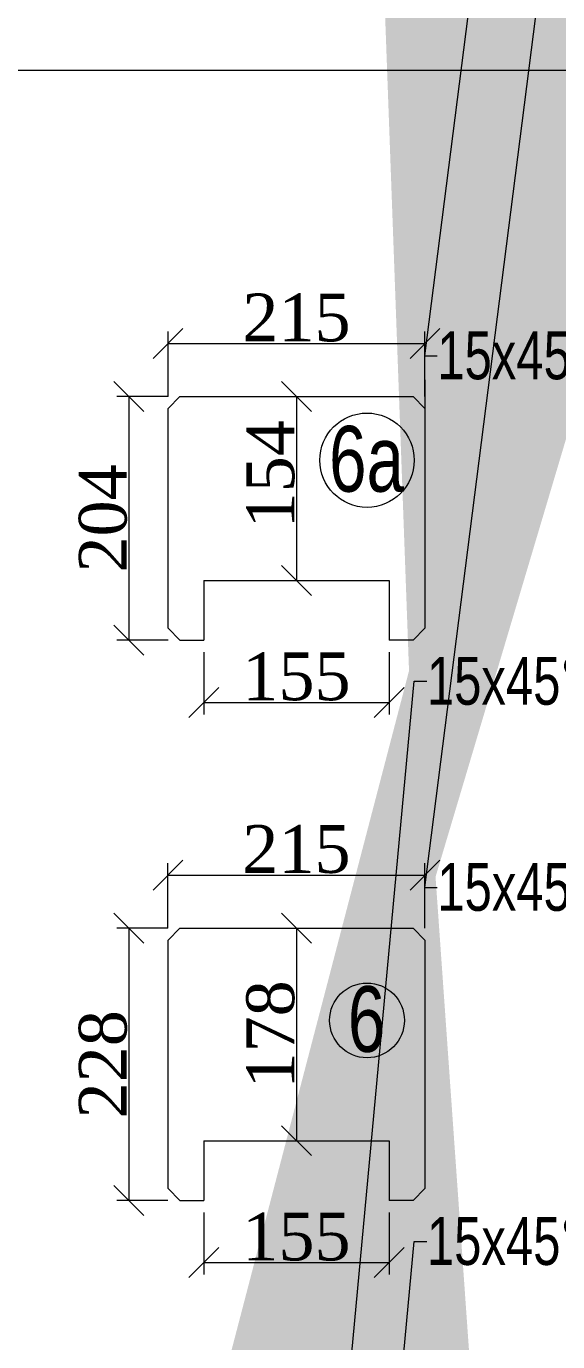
# Model space of a CAD drawing. Extents: x -1308 to 40334, y 1812 to 41869.
# Drawn here: x 20023 to 20468, y 38665 to 39766 of the extents above; entities that cross this region are included whole.
import ezdxf
from ezdxf import colors
from ezdxf.entities.mleader import LeaderData, LeaderLine
from ezdxf.math import Vec2, Vec3

# ---------------------------------------------------------------- set-up
doc = ezdxf.new("R2010")
doc.units = 0
doc.header["$LTSCALE"] = 0.4
doc.header["$MEASUREMENT"] = 0
doc.layers.get('0').update_dxf_attribs({"lineweight": 20})
doc.layers.add('Dim', color=7, linetype='Continuous', lineweight=9)
doc.styles.add('Rome', font='times.ttf')
doc.styles.get("Standard").update_dxf_attribs({"font": 'swisscl.ttf'})
doc.dimstyles.new('swaminathan$0', dxfattribs={"dimscale": 5, "dimtxt": 5, "dimasz": 3, "dimexe": 2, "dimexo": 2, "dimgap": 1, "dimtad": 1, "dimzin": 9, "dimdsep": 46, "dimtxsty": 'Standard', "dimcen": -2, "dimclrd": 256, "dimclre": 256, "dimclrt": 256, "dimadec": 0, "dimazin": 0, "dimtfac": 0.7, "dimtofl": 0, "dimtmove": 1, "dimatfit": 3, "dimfxl": 1, "dimtolj": 2, "dimtzin": 9, "dimlwd": -1, "dimlwe": -1, "dimarcsym": 0})

# ---------------------------------------------------------------- blocks, each defined once
blk = doc.blocks.new('_Oblique')
at = {"layer": 'Dim', "color": 0, "lineweight": -2}
blk.add_line((-0.5, -0.5), (0.5, 0.5), dxfattribs=at)
blk = doc.blocks.new('*D1053')
at = {"layer": 'Dim', "transparency": 16777216}
for p, q in [((22110.3, 29180.7), (22067.6, 29180.7)), ((22077.6, 29180.7), (22077.6, 28952.7)), ((22110.3, 28952.7), (22067.6, 28952.7))]:
    blk.add_line(p, q, dxfattribs=at)
at = {"layer": 'Dim', "transparency": 16777216, "xscale": 25, "yscale": 25, "zscale": 25}
for p, rotation in [((22077.6, 29180.7), 90), ((22077.6, 28952.7), 270)]:
    blk.add_blockref('_Oblique', p, dxfattribs=dict(at, rotation=rotation))
at = {"layer": 'Dim', "lineweight": -2, "transparency": 16777216, "insert": (22056, 29066.7), "char_height": 40, "attachment_point": 5, "rotation": 90, "style": 'Rome'}
blk.add_mtext('\\A2;228', dxfattribs=at)
blk = doc.blocks.new('*D1054')
at = {"layer": 'Dim', "transparency": 16777216}
for p, q in [((22140.3, 28942.7), (22140.3, 28890.7)), ((22295.3, 28942.7), (22295.3, 28890.7)), ((22140.3, 28900.7), (22295.3, 28900.7))]:
    blk.add_line(p, q, dxfattribs=at)
at = {"layer": 'Dim', "transparency": 16777216, "xscale": 25, "yscale": 25, "zscale": 25, "rotation": 180}
blk.add_blockref('_Oblique', (22140.3, 28900.7), dxfattribs=at)
at = {"layer": 'Dim', "transparency": 16777216, "xscale": 25, "yscale": 25, "zscale": 25}
blk.add_blockref('_Oblique', (22295.3, 28900.7), dxfattribs=at)
at = {"layer": 'Dim', "lineweight": -2, "transparency": 16777216, "insert": (22217.8, 28922.2), "char_height": 40, "attachment_point": 5, "style": 'Rome'}
blk.add_mtext('\\A2;155', dxfattribs=at)
blk = doc.blocks.new('*D1055')
at = {"layer": 'Dim', "transparency": 16777216}
for p, q in [((22110.3, 29180.7), (22110.3, 29235.1)), ((22325.3, 29180.7), (22325.3, 29235.1)), ((22110.3, 29225.1), (22325.3, 29225.1))]:
    blk.add_line(p, q, dxfattribs=at)
at = {"layer": 'Dim', "transparency": 16777216, "xscale": 25, "yscale": 25, "zscale": 25, "rotation": 180}
blk.add_blockref('_Oblique', (22110.3, 29225.1), dxfattribs=at)
at = {"layer": 'Dim', "transparency": 16777216, "xscale": 25, "yscale": 25, "zscale": 25}
blk.add_blockref('_Oblique', (22325.3, 29225.1), dxfattribs=at)
at = {"layer": 'Dim', "lineweight": -2, "transparency": 16777216, "insert": (22217.8, 29246.7), "char_height": 40, "attachment_point": 5, "style": 'Rome'}
blk.add_mtext('\\A2;215', dxfattribs=at)
blk = doc.blocks.new('*D1056')
at = {"layer": 'Dim', "transparency": 16777216}
for p, q in [((22207.8, 29180.7), (22207.8, 29180.7)), ((22217.8, 29180.7), (22217.8, 29002.7)), ((22150.3, 29002.7), (22227.8, 29002.7))]:
    blk.add_line(p, q, dxfattribs=at)
at = {"layer": 'Dim', "transparency": 16777216, "xscale": 25, "yscale": 25, "zscale": 25}
for p, rotation in [((22217.8, 29180.7), 90), ((22217.8, 29002.7), 270)]:
    blk.add_blockref('_Oblique', p, dxfattribs=dict(at, rotation=rotation))
at = {"layer": 'Dim', "lineweight": -2, "transparency": 16777216, "insert": (22196.2, 29091.7), "char_height": 40, "attachment_point": 5, "rotation": 90, "style": 'Rome'}
blk.add_mtext('\\A2;178', dxfattribs=at)
blk = doc.blocks.new('*D1260')
at = {"layer": 'Dim', "transparency": 16777216}
for p, q in [((16595.7, 29024.7), (16553, 29024.7)), ((16563, 29024.7), (16563, 28820.7)), ((16595.7, 28820.7), (16553, 28820.7))]:
    blk.add_line(p, q, dxfattribs=at)
at = {"layer": 'Dim', "transparency": 16777216, "xscale": 25, "yscale": 25, "zscale": 25}
for p, rotation in [((16563, 29024.7), 90), ((16563, 28820.7), 270)]:
    blk.add_blockref('_Oblique', p, dxfattribs=dict(at, rotation=rotation))
at = {"layer": 'Dim', "lineweight": -2, "transparency": 16777216, "insert": (16541.4, 28922.7), "char_height": 40, "attachment_point": 5, "rotation": 90, "style": 'Rome'}
blk.add_mtext('\\A2;204', dxfattribs=at)
blk = doc.blocks.new('*D1261')
at = {"layer": 'Dim', "transparency": 16777216}
for p, q in [((16625.7, 28810.7), (16625.7, 28758.6)), ((16780.7, 28810.7), (16780.7, 28758.6)), ((16625.7, 28768.6), (16780.7, 28768.6))]:
    blk.add_line(p, q, dxfattribs=at)
at = {"layer": 'Dim', "transparency": 16777216, "xscale": 25, "yscale": 25, "zscale": 25, "rotation": 180}
blk.add_blockref('_Oblique', (16625.7, 28768.6), dxfattribs=at)
at = {"layer": 'Dim', "transparency": 16777216, "xscale": 25, "yscale": 25, "zscale": 25}
blk.add_blockref('_Oblique', (16780.7, 28768.6), dxfattribs=at)
at = {"layer": 'Dim', "lineweight": -2, "transparency": 16777216, "insert": (16703.2, 28790.2), "char_height": 40, "attachment_point": 5, "style": 'Rome'}
blk.add_mtext('\\A2;155', dxfattribs=at)
blk = doc.blocks.new('*D1262')
at = {"layer": 'Dim', "transparency": 16777216}
for p, q in [((16595.7, 29024.7), (16595.7, 29079.1)), ((16810.7, 29024.7), (16810.7, 29079.1)), ((16595.7, 29069.1), (16810.7, 29069.1))]:
    blk.add_line(p, q, dxfattribs=at)
at = {"layer": 'Dim', "transparency": 16777216, "xscale": 25, "yscale": 25, "zscale": 25, "rotation": 180}
blk.add_blockref('_Oblique', (16595.7, 29069.1), dxfattribs=at)
at = {"layer": 'Dim', "transparency": 16777216, "xscale": 25, "yscale": 25, "zscale": 25}
blk.add_blockref('_Oblique', (16810.7, 29069.1), dxfattribs=at)
at = {"layer": 'Dim', "lineweight": -2, "transparency": 16777216, "insert": (16703.2, 29090.7), "char_height": 40, "attachment_point": 5, "style": 'Rome'}
blk.add_mtext('\\A2;215', dxfattribs=at)
blk = doc.blocks.new('*D1263')
at = {"layer": 'Dim', "transparency": 16777216}
for p, q in [((16703.2, 29024.7), (16703.2, 28870.7)), ((16635.7, 28870.7), (16713.2, 28870.7))]:
    blk.add_line(p, q, dxfattribs=at)
at = {"layer": 'Dim', "transparency": 16777216, "xscale": 25, "yscale": 25, "zscale": 25}
for p, rotation in [((16703.2, 29024.7), 90), ((16703.2, 28870.7), 270)]:
    blk.add_blockref('_Oblique', p, dxfattribs=dict(at, rotation=rotation))
at = {"layer": 'Dim', "lineweight": -2, "transparency": 16777216, "insert": (16681.6, 28959.7), "char_height": 40, "attachment_point": 5, "rotation": 90, "style": 'Rome'}
blk.add_mtext('\\A2;154', dxfattribs=at)
blk = doc.blocks.new('Rib 1 15T')
at = {"color": 0}
for p, q in [((22120.346, 29180.736), (22110.346, 29170.736)), ((22120.346, 29180.736), (22315.346, 29180.736)), ((22315.346, 29180.736), (22325.346, 29170.736)), ((22325.346, 29170.736), (22325.346, 28962.736)), ((22140.346, 29002.736), (22295.346, 29002.736)), ((22140.346, 29002.736), (22140.346, 28952.736)), ((22295.346, 29002.736), (22295.346, 28952.736)), ((22110.346, 28962.736), (22120.346, 28952.736)), ((22325.346, 28962.736), (22315.346, 28952.736)), ((22120.346, 28952.736), (22140.346, 28952.736)), ((22315.346, 28952.736), (22295.346, 28952.736))]:
    blk.add_line(p, q, dxfattribs=at)
at = {"layer": 'Dim', "lineweight": -2}
blk.add_line((22110.346, 28962.736), (22110.346, 29170.736), dxfattribs=at)
blk.add_circle((22276.833, 29103.438), 31.287, dxfattribs=at)
at = {"layer": 'Dim', "lineweight": -2, "insert": (22276.442, 29104.217), "char_height": 55, "attachment_point": 5}
blk.add_mtext('6', dxfattribs=at)
at = {"layer": 'Dim', "lineweight": -2}
for base, p1, p2, picture, middle in [((22325.346, 29225.088), (22110.346, 29170.736), (22325.346, 29170.736), '*D1055', (22217.846, 29225.088)), ((22295.346, 28900.651), (22140.346, 28952.736), (22295.346, 28952.736), '*D1054', (22217.846, 28900.651))]:
    dim = blk.add_linear_dim(base=base, p1=p1, p2=p2, dimstyle='swaminathan$0', override={"dimtxt": 8, "dimasz": 5, "dimgap": 0.25, "dimtxsty": 'Rome', "dimblk1": 'Oblique', "dimblk2": 'Oblique', "dimsah": 1}, dxfattribs=at)
    dim.commit()
    dim.dimension.update_dxf_attribs({"geometry": picture, "text_midpoint": middle, "dimtype": 128})
for base, p1, p2, picture, middle in [((22077.624, 28952.736), (22120.346, 29180.736), (22120.346, 28952.736), '*D1053', (22077.624, 29066.736)), ((22217.846, 29002.736), (22217.846, 29180.736), (22140.346, 29002.736), '*D1056', (22217.846, 29091.736))]:
    dim = blk.add_linear_dim(base=base, p1=p1, p2=p2, angle=90, dimstyle='swaminathan$0', override={"dimtxt": 8, "dimasz": 5, "dimgap": 0.25, "dimtxsty": 'Rome', "dimblk1": 'Oblique', "dimblk2": 'Oblique', "dimsah": 1}, dxfattribs=at)
    dim.commit()
    dim.dimension.update_dxf_attribs({"geometry": picture, "text_midpoint": middle, "dimtype": 128})
at = {"color": 0}
ml = blk.add_multileader_mtext('Standard', dxfattribs=at)
ml.set_content('15x45%%D')
ml.set_leader_properties(linetype='ByLayer', lineweight=-1)
ml.build(insert=Vec2(0, 0))
ml.multileader.update_dxf_attribs({"text_right_attachment_type": 6, "dogleg_length": 0.36, "arrow_head_size": 1200})
ctx = ml.context
ctx.base_point, ctx.char_height, ctx.arrow_head_size, ctx.landing_gap_size, ctx.plane_origin = Vec3(22335.569, 29214.819), 40, 1200, 0.09, Vec3(22325.346, 29170.736)
ctx.right_attachment = 6
notes = []
notes.append((ctx, [(0, (1, 1, 0), (22324.948, 29214.819), (1, 0), 10.621, [(0, [(22320.02, 29176.063)], 0, [])])]))
ctx.mtext.insert, ctx.mtext.flow_direction = Vec3(22335.659, 29235.226), 5
ml = blk.add_multileader_mtext('Standard', dxfattribs=at)
ml.set_content('15x45%%D')
ml.set_leader_properties(linetype='ByLayer', lineweight=-1)
ml.build(insert=Vec2(0, 0))
ml.multileader.update_dxf_attribs({"text_right_attachment_type": 6, "dogleg_length": 0.36, "arrow_head_size": 1200})
ctx = ml.context
ctx.base_point, ctx.char_height, ctx.arrow_head_size, ctx.landing_gap_size, ctx.plane_origin = Vec3(22326.864, 28918.311), 40, 1200, 0.09, Vec3(22316.642, 28874.228)
ctx.right_attachment = 6
notes.append((ctx, [(0, (1, 1, 0), (22316.243, 28918.311), (1, 0), 10.621, [(0, [(22319.852, 28957.242)], 0, [])])]))
ctx.mtext.insert, ctx.mtext.flow_direction = Vec3(22326.954, 28938.718), 5
for ctx, leaders in notes:
    for number, flags, end, landing, length, lines in leaders:
        leader = LeaderData()
        leader.index, (leader.has_last_leader_line, leader.has_dogleg_vector, leader.attachment_direction) = number, flags
        leader.last_leader_point, leader.dogleg_vector, leader.dogleg_length = Vec3(end), Vec3(landing), length
        for number, points, colour, breaks in lines:
            line = LeaderLine()
            line.index, line.vertices, line.color, line.breaks = number, Vec3.list(points), colors.encode_raw_color(colour), breaks
            leader.lines.append(line)
        ctx.leaders.append(leader)
blk = doc.blocks.new('rib 6a')
at = {"color": 0}
for p, q in [((16810.722, 29038.729), (16810.722, 28830.729)), ((16605.722, 29024.729), (16595.722, 29014.729)), ((16605.722, 29024.729), (16625.722, 29024.729)), ((16605.722, 29024.729), (16800.722, 29024.729)), ((16800.722, 29024.729), (16810.722, 29014.729)), ((16625.722, 28870.729), (16780.722, 28870.729)), ((16625.722, 28870.729), (16625.722, 28820.729)), ((16780.722, 28870.729), (16780.722, 28820.729)), ((16595.722, 28830.729), (16605.722, 28820.729)), ((16810.722, 28830.729), (16800.722, 28820.729)), ((16605.722, 28820.729), (16625.722, 28820.729)), ((16800.722, 28820.729), (16780.722, 28820.729))]:
    blk.add_line(p, q, dxfattribs=at)
at = {"layer": 'Dim', "lineweight": -2}
blk.add_line((16595.722, 28830.729), (16595.722, 29014.729), dxfattribs=at)
blk.add_circle((16762.209, 28971.43), 39.462, dxfattribs=at)
at = {"layer": 'Dim', "lineweight": -2, "insert": (16761.818, 28972.21), "char_height": 55, "attachment_point": 5}
blk.add_mtext('6a', dxfattribs=at)
at = {"layer": 'Dim', "lineweight": -2}
for base, p1, p2, picture, middle in [((16810.722, 29069.081), (16595.722, 29014.729), (16810.722, 29014.729), '*D1262', (16703.222, 29069.081)), ((16780.722, 28768.644), (16625.722, 28820.729), (16780.722, 28820.729), '*D1261', (16703.222, 28768.644))]:
    dim = blk.add_linear_dim(base=base, p1=p1, p2=p2, dimstyle='swaminathan$0', override={"dimtxt": 8, "dimasz": 5, "dimgap": 0.25, "dimtxsty": 'Rome', "dimblk1": 'Oblique', "dimblk2": 'Oblique', "dimsah": 1}, dxfattribs=at)
    dim.commit()
    dim.dimension.update_dxf_attribs({"geometry": picture, "text_midpoint": middle, "dimtype": 128})
for base, p1, p2, picture, middle in [((16563, 28820.729), (16605.722, 29024.729), (16605.722, 28820.729), '*D1260', (16563, 28922.729)), ((16703.222, 28870.729), (16703.222, 29024.729), (16625.722, 28870.729), '*D1263', (16703.222, 28959.729))]:
    dim = blk.add_linear_dim(base=base, p1=p1, p2=p2, angle=90, dimstyle='swaminathan$0', override={"dimtxt": 8, "dimasz": 5, "dimgap": 0.25, "dimtxsty": 'Rome', "dimblk1": 'Oblique', "dimblk2": 'Oblique', "dimsah": 1}, dxfattribs=at)
    dim.commit()
    dim.dimension.update_dxf_attribs({"geometry": picture, "text_midpoint": middle, "dimtype": 128})
at = {"color": 0}
ml = blk.add_multileader_mtext('Standard', dxfattribs=at)
ml.set_content('15x45%%D')
ml.set_leader_properties(linetype='ByLayer', lineweight=-1)
ml.build(insert=Vec2(0, 0))
ml.multileader.update_dxf_attribs({"text_right_attachment_type": 6, "dogleg_length": 0.36, "arrow_head_size": 1200})
ctx = ml.context
ctx.base_point, ctx.char_height, ctx.arrow_head_size, ctx.landing_gap_size, ctx.plane_origin = Vec3(16820.945, 29058.812), 40, 1200, 0.09, Vec3(16810.722, 29014.729)
ctx.right_attachment = 6
notes = []
notes.append((ctx, [(0, (1, 1, 0), (16810.324, 29058.812), (1, 0), 10.621, [(0, [(16805.396, 29020.055)], 0, [])])]))
ctx.mtext.insert, ctx.mtext.flow_direction = Vec3(16821.035, 29079.218), 5
ml = blk.add_multileader_mtext('Standard', dxfattribs=at)
ml.set_content('15x45%%D')
ml.set_leader_properties(linetype='ByLayer', lineweight=-1)
ml.build(insert=Vec2(0, 0))
ml.multileader.update_dxf_attribs({"text_right_attachment_type": 6, "dogleg_length": 0.36, "arrow_head_size": 1200})
ctx = ml.context
ctx.base_point, ctx.char_height, ctx.arrow_head_size, ctx.landing_gap_size, ctx.plane_origin = Vec3(16812.24, 28786.304), 40, 1200, 0.09, Vec3(16802.018, 28742.221)
ctx.right_attachment = 6
notes.append((ctx, [(0, (1, 1, 0), (16801.619, 28786.304), (1, 0), 10.621, [(0, [(16805.228, 28825.235)], 0, [])])]))
ctx.mtext.insert, ctx.mtext.flow_direction = Vec3(16812.33, 28806.71), 5
for ctx, leaders in notes:
    for number, flags, end, landing, length, lines in leaders:
        leader = LeaderData()
        leader.index, (leader.has_last_leader_line, leader.has_dogleg_vector, leader.attachment_direction) = number, flags
        leader.last_leader_point, leader.dogleg_vector, leader.dogleg_length = Vec3(end), Vec3(landing), length
        for number, points, colour, breaks in lines:
            line = LeaderLine()
            line.index, line.vertices, line.color, line.breaks = number, Vec3.list(points), colors.encode_raw_color(colour), breaks
            leader.lines.append(line)
        ctx.leaders.append(leader)

msp = doc.modelspace()

# ---------------------------------------------------------------- linework, layer by layer
at = {"color": 0}
msp.add_lwpolyline([(19219.964, 39729.222), (22421.97, 39729.222), (22421.97, 35595.15), (19219.964, 35595.15)], close=True, dxfattribs=at)

# ---------------------------------------------------------------- block references
for name, p in [('rib 6a', (3546.133, 10431.28)), ('Rib 1 15T', (-1968.491, 9830.212))]:
    msp.add_blockref(name, p, dxfattribs=at)

doc.saveas('drawing.dxf')
